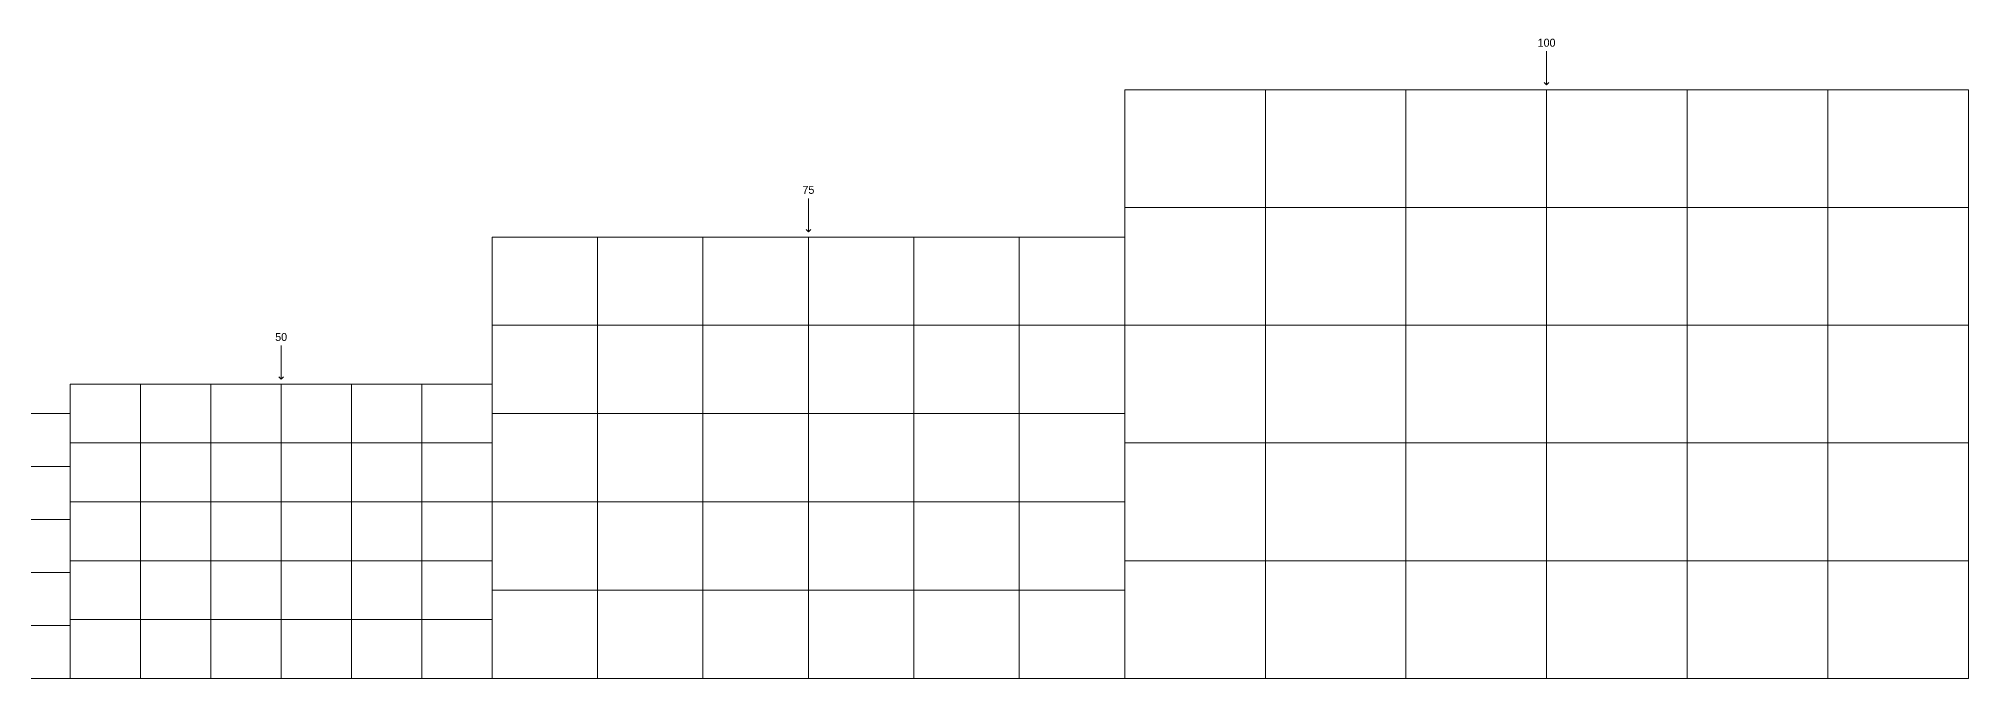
# Model space of a CAD drawing. Header units: millimetres. Extents: x 0 to 437400, y -7936 to 73710.
# Drawn here: x 215055 to 437400, y 0 to 73710 of the extents above; entities that cross this region are included whole.
import ezdxf
from ezdxf.enums import TextEntityAlignment as Align

# ---------------------------------------------------------------- set-up
doc = ezdxf.new("R2010")
doc.units = ezdxf.units.MM
doc.header["$LTSCALE"] = 10
doc.header["$MEASUREMENT"] = 0
doc.layers.add('S-DETL-GRID', color=62, linetype='Continuous', lineweight=9, plot=False)

msp = doc.modelspace()

# ---------------------------------------------------------------- linework, layer by layer
at = {"layer": 'S-DETL-GRID'}
for p, q in [((356400, 67799.9999), (356400, 0)), ((372600, 67799.9999), (372600, 0)), ((388800, 67799.9999), (388800, 0)), ((405000, 67799.9999), (405000, 0)), ((421200, 67799.9999), (421200, 0)), ((437400, 54239.99992), (340200, 54239.99992)), ((279450, 50849.99992), (279450, 0)), ((291600, 50849.99992), (291600, 0)), ((303750, 50849.99992), (303750, 0)), ((315900, 50849.99992), (315900, 0)), ((328050, 50849.99992), (328050, 0)), ((340200, 40679.99994), (267300, 40679.99994)), ((437400, 40679.99994), (340200, 40679.99994)), ((226800, 33899.99995), (226800, 0)), ((234900, 33899.99995), (234900, 0)), ((243000, 33899.99995), (243000, 0)), ((251100, 33899.99995), (251100, 0)), ((259200, 33899.99995), (259200, 0)), ((340200, 30509.99995), (267300, 30509.99995)), ((267300, 27119.99996), (218700, 27119.99996)), ((437400, 27119.99996), (340200, 27119.99996)), ((218700, 24407.99996), (174960, 24407.99996)), ((267300, 20339.99997), (218700, 20339.99997)), ((340200, 20339.99997), (267300, 20339.99997)), ((218700, 18305.99997), (174960, 18305.99997)), ((267300, 13559.99998), (218700, 13559.99998)), ((437400, 13559.99998), (340200, 13559.99998)), ((218700, 12203.99998), (174960, 12203.99998)), ((340200, 10169.99998), (267300, 10169.99998)), ((267300, 6779.99999), (218700, 6779.99999)), ((218700, 6101.99999), (174960, 6101.99999))]:
    msp.add_line(p, q, dxfattribs=at)
for points in [[(388800, 72254.37427), (388800, 68382.25411), (388533.20989, 68649.04422)], [(388800, 72254.37427), (388800, 68382.25411), (389066.79011, 68649.04422)], [(303750, 55304.3743), (303750, 51432.25413), (303483.20989, 51699.04424)], [(303750, 55304.3743), (303750, 51432.25413), (304016.79011, 51699.04424)], [(243000, 38354.37433), (243000, 34482.25416), (242733.20989, 34749.04427)], [(243000, 38354.37433), (243000, 34482.25416), (243266.79011, 34749.04427)]]:
    msp.add_lwpolyline(points, dxfattribs=at)
at = {"layer": 'S-DETL-GRID', "color": 252}
for points in [[(340200, 67799.9999), (437400, 67799.9999), (437400, 0), (340200, 0)], [(218700, 33899.99995), (267300, 33899.99995), (267300, 0), (218700, 0)]]:
    msp.add_lwpolyline(points, close=True, dxfattribs=at)
at = {"layer": 'S-DETL-GRID'}
for points in [[(267300, 50849.99992), (340200, 50849.99992), (340200, 0), (267300, 0)], [(174960, 30509.99995), (218700, 30509.99995), (218700, 0), (174960, 0)]]:
    msp.add_lwpolyline(points, close=True, dxfattribs=at)

# ---------------------------------------------------------------- texts
for s, p in [('100', (388800, 72774.39003)), ('75', (303750, 55824.39006)), ('50', (243000, 38874.39008))]:
    msp.add_text(s, height=921.777138, dxfattribs=at).set_placement(p, align=Align.CENTER)

doc.saveas('drawing.dxf')
